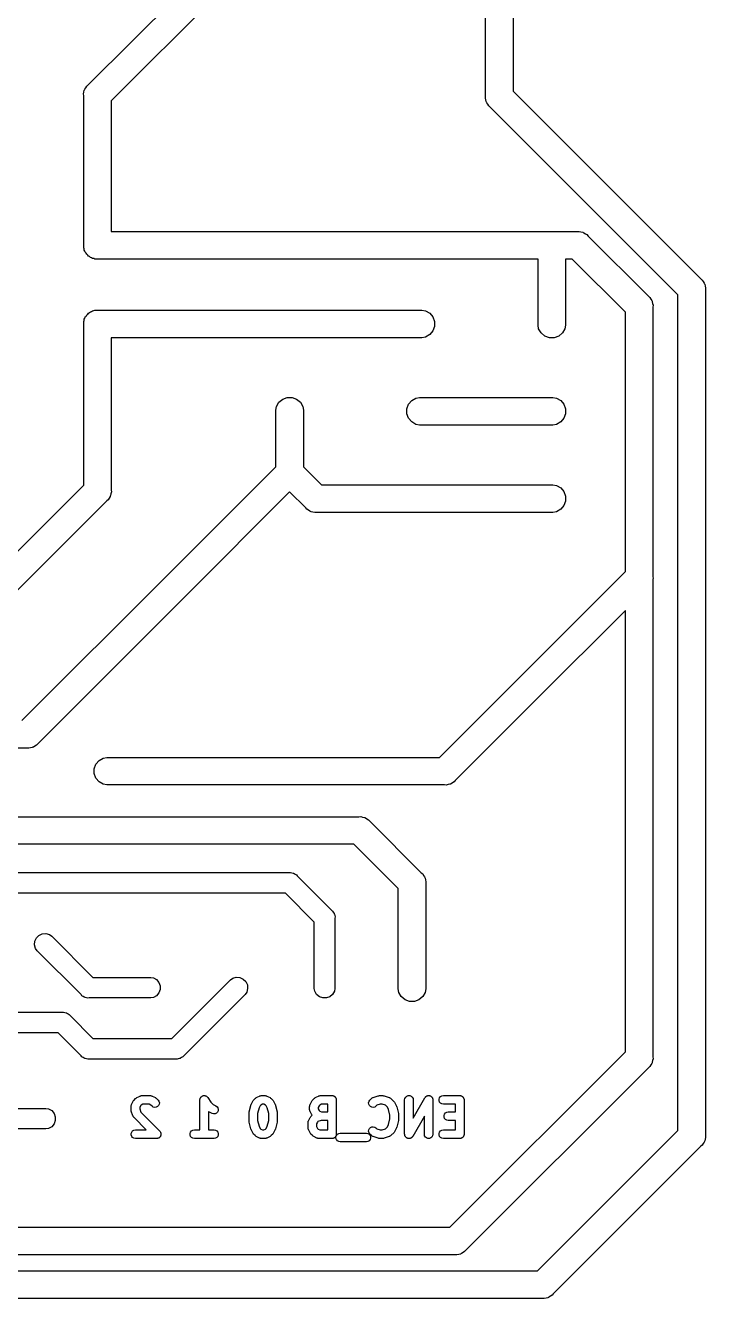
# Model space of a CAD drawing. Extents: x 112 to 225, y -124 to -58.
# Drawn here: x 204.41 to 224.18, y -121.82 to -84.79 of the extents above; entities that cross this region are included whole.
import ezdxf

# ---------------------------------------------------------------- set-up
doc = ezdxf.new("R2010")
doc.units = 0
doc.header["$MEASUREMENT"] = 0
doc.layers.add('BLACK', color=7, linetype='CONTINUOUS')

msp = doc.modelspace()

# ---------------------------------------------------------------- linework, layer by layer
at = {"layer": 'BLACK', "linetype": 'CONTINUOUS'}
for p, q in [((218.586, -65.243), (218.586, -86.7023)), ((217.786, -85.563), (217.786, -68.291)), ((206.232, -86.5208), (215.536, -77.216)), ((216.41, -77.4741), (206.902, -86.9817)), ((217.786, -85.8591), (217.786, -85.563)), ((217.786, -85.563), (217.786, -85.563)), ((217.786, -86.8505), (217.786, -85.8591)), ((206.134, -86.6443), (206.164, -86.6009)), ((206.164, -86.6009), (206.191, -86.5549)), ((206.191, -86.5549), (206.232, -86.5208)), ((206.097, -86.7806), (206.111, -86.7293)), ((206.102, -86.8335), (206.097, -86.7806)), ((206.102, -91.1155), (206.102, -86.8335)), ((206.111, -86.7293), (206.12, -86.6771)), ((206.12, -86.6771), (206.129, -86.6616)), ((206.129, -86.6616), (206.134, -86.6443)), ((206.902, -86.9817), (206.902, -90.786)), ((217.781, -86.9034), (217.786, -86.8505)), ((217.795, -86.9547), (217.781, -86.9034)), ((217.804, -87.0069), (217.795, -86.9547)), ((217.813, -87.0224), (217.804, -87.0069)), ((218.586, -86.7023), (224.044, -92.1608)), ((217.818, -87.0397), (217.813, -87.0224)), ((217.848, -87.0831), (217.818, -87.0397)), ((217.875, -87.1291), (217.848, -87.0831)), ((217.916, -87.1632), (217.875, -87.1291)), ((223.374, -92.6217), (217.916, -87.1632)), ((206.902, -90.786), (220.455, -90.786)), ((220.455, -90.786), (220.507, -90.7814)), ((220.507, -90.7814), (220.559, -90.7951)), ((220.559, -90.7951), (220.611, -90.8043)), ((220.611, -90.8043), (220.626, -90.8133)), ((220.626, -90.8133), (220.644, -90.8179)), ((220.644, -90.8179), (220.687, -90.8483)), ((220.687, -90.8483), (220.733, -90.8749)), ((220.733, -90.8749), (220.767, -90.9155)), ((220.767, -90.9155), (222.52, -92.6688)), ((206.102, -91.2565), (206.102, -91.1155)), ((206.114, -91.2899), (206.102, -91.2565)), ((206.12, -91.3249), (206.114, -91.2899)), ((206.138, -91.3557), (206.12, -91.3249)), ((206.15, -91.3891), (206.138, -91.3557)), ((206.173, -91.4163), (206.15, -91.3891)), ((206.191, -91.4471), (206.173, -91.4163)), ((206.218, -91.4699), (206.191, -91.4471)), ((206.241, -91.4971), (206.218, -91.4699)), ((206.272, -91.5149), (206.241, -91.4971)), ((206.299, -91.5378), (206.272, -91.5149)), ((206.332, -91.5499), (206.299, -91.5378)), ((206.363, -91.5677), (206.332, -91.5499)), ((206.398, -91.5738), (206.363, -91.5677)), ((206.431, -91.586), (206.398, -91.5738)), ((206.467, -91.586), (206.431, -91.586)), ((219.31, -91.586), (206.467, -91.586)), ((206.467, -91.586), (206.467, -91.586)), ((219.31, -91.857), (219.31, -91.586)), ((220.306, -91.586), (220.11, -91.586)), ((220.11, -91.586), (220.11, -93.507)), ((221.85, -93.1297), (220.306, -91.586)), ((219.31, -93.507), (219.31, -91.857)), ((219.31, -91.857), (219.31, -91.857)), ((224.044, -92.1608), (224.085, -92.1949)), ((224.085, -92.1949), (224.112, -92.2409)), ((224.112, -92.2409), (224.142, -92.2843)), ((224.142, -92.2843), (224.147, -92.3016)), ((224.147, -92.3016), (224.156, -92.3171)), ((224.156, -92.3171), (224.165, -92.3694)), ((224.165, -92.3694), (224.179, -92.4206)), ((224.179, -92.4206), (224.174, -92.4734)), ((224.174, -92.4734), (224.174, -117.077)), ((222.52, -92.6688), (222.561, -92.7029)), ((222.561, -92.7029), (222.588, -92.7489)), ((222.588, -92.7489), (222.618, -92.7923)), ((222.618, -92.7923), (222.623, -92.8096)), ((222.623, -92.8096), (222.632, -92.8251)), ((222.632, -92.8251), (222.641, -92.8773)), ((222.641, -92.8773), (222.655, -92.9286)), ((222.655, -92.9286), (222.65, -92.9815)), ((223.374, -116.928), (223.374, -92.6217)), ((206.12, -93.3331), (206.138, -93.3023)), ((206.138, -93.3023), (206.15, -93.2689)), ((206.15, -93.2689), (206.173, -93.2417)), ((206.173, -93.2417), (206.191, -93.2109)), ((206.191, -93.2109), (206.218, -93.1881)), ((206.218, -93.1881), (206.241, -93.1609)), ((206.241, -93.1609), (206.272, -93.1431)), ((206.272, -93.1431), (206.299, -93.1202)), ((206.299, -93.1202), (206.332, -93.1081)), ((206.332, -93.1081), (206.363, -93.0903)), ((206.363, -93.0903), (206.398, -93.0842)), ((206.398, -93.0842), (206.431, -93.072)), ((206.431, -93.072), (206.467, -93.072)), ((206.467, -93.072), (206.467, -93.072)), ((206.467, -93.072), (215.935, -93.072)), ((215.935, -93.072), (216.039, -93.0903)), ((216.039, -93.0903), (216.161, -93.1609)), ((216.161, -93.1609), (216.252, -93.2689)), ((216.252, -93.2689), (216.3, -93.4015)), ((221.85, -100.672), (221.85, -93.1297)), ((222.65, -92.9815), (222.65, -100.821)), ((206.102, -93.4015), (206.114, -93.3681)), ((206.102, -93.437), (206.102, -93.4015)), ((206.102, -96.809), (206.102, -93.437)), ((206.114, -93.3681), (206.12, -93.3331)), ((216.3, -93.5425), (216.252, -93.6751)), ((216.3, -93.4015), (216.3, -93.5425)), ((219.328, -93.6109), (219.31, -93.507)), ((219.399, -93.7331), (219.328, -93.6109)), ((220.092, -93.6109), (220.021, -93.7331)), ((220.11, -93.507), (220.092, -93.6109)), ((215.935, -93.872), (206.902, -93.872)), ((206.902, -93.872), (206.902, -98.3065)), ((216.039, -93.8537), (215.935, -93.872)), ((216.161, -93.7831), (216.039, -93.8537)), ((216.252, -93.6751), (216.161, -93.7831)), ((219.507, -93.8238), (219.399, -93.7331)), ((219.639, -93.872), (219.507, -93.8238)), ((219.781, -93.872), (219.639, -93.872)), ((219.913, -93.8238), (219.781, -93.872)), ((220.021, -93.7331), (219.913, -93.8238)), ((211.69, -95.977), (211.708, -95.8731)), ((211.708, -95.8731), (211.779, -95.7509)), ((211.779, -95.7509), (211.887, -95.6602)), ((211.887, -95.6602), (212.019, -95.612)), ((212.019, -95.612), (212.161, -95.612)), ((212.161, -95.612), (212.293, -95.6602)), ((212.293, -95.6602), (212.401, -95.7509)), ((212.401, -95.7509), (212.472, -95.8731)), ((212.472, -95.8731), (212.49, -95.977)), ((215.5, -95.9415), (215.548, -95.8089)), ((215.548, -95.8089), (215.639, -95.7009)), ((215.639, -95.7009), (215.761, -95.6303)), ((215.761, -95.6303), (215.865, -95.612)), ((215.865, -95.612), (219.745, -95.612)), ((219.745, -95.612), (219.849, -95.6303)), ((219.849, -95.6303), (219.971, -95.7009)), ((219.971, -95.7009), (220.062, -95.8089)), ((220.062, -95.8089), (220.11, -95.9415)), ((211.69, -97.6243), (211.69, -95.977)), ((212.49, -95.977), (212.49, -97.6243)), ((215.5, -96.0825), (215.5, -95.9415)), ((215.548, -96.2151), (215.5, -96.0825)), ((215.639, -96.3231), (215.548, -96.2151)), ((220.062, -96.2151), (219.971, -96.3231)), ((220.11, -96.0825), (220.062, -96.2151)), ((220.11, -95.9415), (220.11, -96.0825)), ((215.761, -96.3937), (215.639, -96.3231)), ((215.865, -96.412), (215.761, -96.3937)), ((219.745, -96.412), (215.865, -96.412)), ((219.849, -96.3937), (219.745, -96.412)), ((219.971, -96.3231), (219.849, -96.3937)), ((206.102, -98.1583), (206.102, -96.809)), ((206.102, -96.809), (206.102, -96.809)), ((208.53, -100.784), (211.69, -97.6243)), ((212.49, -97.6243), (213.018, -98.152)), ((201.79, -102.47), (206.102, -98.1583)), ((206.875, -98.4784), (206.87, -98.4957)), ((206.884, -98.4629), (206.875, -98.4784)), ((206.893, -98.4107), (206.884, -98.4629)), ((206.907, -98.3594), (206.893, -98.4107)), ((206.902, -98.3065), (206.907, -98.3594)), ((212.09, -98.3557), (209.096, -101.35)), ((212.557, -98.8225), (212.09, -98.3557)), ((213.018, -98.152), (219.745, -98.152)), ((219.745, -98.152), (219.849, -98.1703)), ((219.849, -98.1703), (219.971, -98.2409)), ((219.971, -98.2409), (220.062, -98.3489)), ((220.062, -98.3489), (220.11, -98.4815)), ((220.11, -98.4815), (220.11, -98.6225)), ((206.772, -98.6192), (202.251, -103.14)), ((206.813, -98.5851), (206.772, -98.6192)), ((206.84, -98.5391), (206.813, -98.5851)), ((206.87, -98.4957), (206.84, -98.5391)), ((212.591, -98.8631), (212.557, -98.8225)), ((220.062, -98.7551), (219.971, -98.8631)), ((220.11, -98.6225), (220.062, -98.7551)), ((212.637, -98.8897), (212.591, -98.8631)), ((212.68, -98.9201), (212.637, -98.8897)), ((212.698, -98.9247), (212.68, -98.9201)), ((212.713, -98.9337), (212.698, -98.9247)), ((212.765, -98.9429), (212.713, -98.9337)), ((212.817, -98.9566), (212.765, -98.9429)), ((212.869, -98.952), (212.817, -98.9566)), ((219.745, -98.952), (212.869, -98.952)), ((219.849, -98.9337), (219.745, -98.952)), ((219.971, -98.8631), (219.849, -98.9337)), ((218.69, -103.832), (221.85, -100.672)), ((204.304, -105.01), (208.53, -100.784)), ((208.53, -100.784), (208.53, -100.784)), ((222.65, -100.821), (222.655, -100.873)), ((222.655, -100.873), (222.65, -100.891)), ((222.65, -100.891), (222.65, -114.791)), ((209.096, -101.35), (204.765, -105.68)), ((209.096, -101.35), (209.096, -101.35)), ((221.85, -101.804), (219.256, -104.398)), ((221.85, -108.283), (221.85, -101.804)), ((216.442, -106.08), (218.69, -103.832)), ((218.69, -103.832), (218.69, -103.832)), ((219.256, -104.398), (216.903, -106.751)), ((219.256, -104.398), (219.256, -104.398)), ((204.453, -105.81), (187.263, -105.81)), ((204.505, -105.815), (204.453, -105.81)), ((204.557, -105.801), (204.505, -105.815)), ((204.609, -105.792), (204.557, -105.801)), ((204.624, -105.783), (204.609, -105.792)), ((204.642, -105.778), (204.624, -105.783)), ((204.685, -105.748), (204.642, -105.778)), ((204.731, -105.721), (204.685, -105.748)), ((204.765, -105.68), (204.731, -105.721)), ((206.458, -106.277), (206.549, -106.169)), ((206.549, -106.169), (206.671, -106.098)), ((206.671, -106.098), (206.775, -106.08)), ((206.775, -106.08), (216.442, -106.08)), ((206.41, -106.41), (206.458, -106.277)), ((206.41, -106.551), (206.41, -106.41)), ((206.458, -106.683), (206.41, -106.551)), ((206.549, -106.791), (206.458, -106.683)), ((206.671, -106.862), (206.549, -106.791)), ((206.775, -106.88), (206.671, -106.862)), ((216.59, -106.88), (206.775, -106.88)), ((216.643, -106.885), (216.59, -106.88)), ((216.694, -106.871), (216.643, -106.885)), ((216.747, -106.862), (216.694, -106.871)), ((216.762, -106.853), (216.747, -106.862)), ((216.78, -106.848), (216.762, -106.853)), ((216.823, -106.818), (216.78, -106.848)), ((216.869, -106.791), (216.823, -106.818)), ((216.903, -106.751), (216.869, -106.791)), ((198.593, -107.804), (214.105, -107.804)), ((214.105, -107.804), (214.157, -107.799)), ((214.157, -107.799), (214.209, -107.813)), ((214.209, -107.813), (214.261, -107.822)), ((214.261, -107.822), (214.276, -107.831)), ((214.276, -107.831), (214.294, -107.836)), ((214.294, -107.836), (214.337, -107.866)), ((214.337, -107.866), (214.383, -107.893)), ((214.383, -107.893), (214.417, -107.934)), ((214.417, -107.934), (215.916, -109.433)), ((221.85, -114.642), (221.85, -108.283)), ((221.85, -108.283), (221.85, -108.283)), ((213.956, -108.604), (198.593, -108.604)), ((215.246, -109.894), (213.956, -108.604)), ((203.721, -109.428), (212.077, -109.428)), ((212.077, -109.428), (212.117, -109.425)), ((212.117, -109.425), (212.155, -109.435)), ((212.155, -109.435), (212.194, -109.442)), ((212.194, -109.442), (212.206, -109.448)), ((212.206, -109.448), (212.219, -109.452)), ((212.219, -109.452), (212.251, -109.475)), ((212.251, -109.475), (212.286, -109.495)), ((212.286, -109.495), (212.311, -109.525)), ((212.311, -109.525), (213.309, -110.523)), ((215.916, -109.433), (215.957, -109.467)), ((215.957, -109.467), (215.984, -109.513)), ((215.984, -109.513), (216.014, -109.556)), ((216.014, -109.556), (216.019, -109.574)), ((216.019, -109.574), (216.028, -109.589)), ((216.028, -109.589), (216.037, -109.641)), ((215.246, -112.811), (215.246, -109.894)), ((216.037, -109.641), (216.051, -109.693)), ((216.051, -109.693), (216.046, -109.745)), ((216.046, -109.745), (216.046, -112.811)), ((211.966, -110.028), (203.832, -110.028)), ((212.806, -110.868), (211.966, -110.028)), ((213.309, -110.523), (213.339, -110.548)), ((213.339, -110.548), (213.359, -110.583)), ((213.359, -110.583), (213.382, -110.615)), ((213.382, -110.615), (213.386, -110.628)), ((213.386, -110.628), (213.392, -110.64)), ((213.392, -110.64), (213.399, -110.679)), ((213.399, -110.679), (213.409, -110.717)), ((212.806, -112.802), (212.806, -110.868)), ((213.409, -110.717), (213.406, -110.757)), ((213.406, -110.757), (213.406, -112.802)), ((204.675, -111.533), (204.684, -111.427)), ((204.684, -111.427), (204.728, -111.331)), ((204.728, -111.331), (204.803, -111.256)), ((204.803, -111.256), (204.899, -111.212)), ((204.899, -111.212), (205.005, -111.203)), ((205.005, -111.203), (205.107, -111.23)), ((205.107, -111.23), (205.172, -111.275)), ((205.172, -111.275), (206.372, -112.476)), ((204.702, -111.635), (204.675, -111.533)), ((204.747, -111.7), (204.702, -111.635)), ((206.027, -112.979), (204.747, -111.7)), ((206.372, -112.476), (208.052, -112.476)), ((208.052, -112.476), (208.13, -112.49)), ((208.13, -112.49), (208.222, -112.543)), ((208.222, -112.543), (208.29, -112.624)), ((208.664, -114.254), (210.372, -112.545)), ((210.372, -112.545), (210.437, -112.5)), ((210.437, -112.5), (210.539, -112.473)), ((210.539, -112.473), (210.645, -112.482)), ((210.645, -112.482), (210.741, -112.526)), ((210.741, -112.526), (210.816, -112.601)), ((208.29, -112.624), (208.326, -112.723)), ((208.326, -112.829), (208.29, -112.928)), ((208.326, -112.723), (208.326, -112.829)), ((210.842, -112.905), (210.797, -112.97)), ((210.816, -112.601), (210.86, -112.697)), ((210.869, -112.803), (210.842, -112.905)), ((210.86, -112.697), (210.869, -112.803)), ((212.82, -112.88), (212.806, -112.802)), ((212.873, -112.972), (212.82, -112.88)), ((213.392, -112.88), (213.339, -112.972)), ((213.406, -112.802), (213.392, -112.88)), ((215.264, -112.915), (215.246, -112.811)), ((215.335, -113.037), (215.264, -112.915)), ((216.028, -112.915), (215.957, -113.037)), ((216.046, -112.811), (216.028, -112.915)), ((206.052, -113.009), (206.027, -112.979)), ((206.087, -113.029), (206.052, -113.009)), ((206.119, -113.052), (206.087, -113.029)), ((206.132, -113.056), (206.119, -113.052)), ((206.144, -113.062), (206.132, -113.056)), ((206.183, -113.069), (206.144, -113.062)), ((206.221, -113.079), (206.183, -113.069)), ((206.261, -113.076), (206.221, -113.079)), ((208.052, -113.076), (206.261, -113.076)), ((208.13, -113.062), (208.052, -113.076)), ((208.222, -113.009), (208.13, -113.062)), ((208.29, -112.928), (208.222, -113.009)), ((210.797, -112.97), (209.009, -114.757)), ((212.954, -113.04), (212.873, -112.972)), ((213.053, -113.076), (212.954, -113.04)), ((213.159, -113.076), (213.053, -113.076)), ((213.258, -113.04), (213.159, -113.076)), ((213.339, -112.972), (213.258, -113.04)), ((215.443, -113.128), (215.335, -113.037)), ((215.575, -113.176), (215.443, -113.128)), ((215.717, -113.176), (215.575, -113.176)), ((215.849, -113.128), (215.717, -113.176)), ((215.957, -113.037), (215.849, -113.128)), ((182.242, -113.492), (205.473, -113.492)), ((205.473, -113.492), (205.513, -113.489)), ((205.513, -113.489), (205.551, -113.499)), ((205.551, -113.499), (205.59, -113.506)), ((205.59, -113.506), (205.602, -113.512)), ((205.602, -113.512), (205.615, -113.516)), ((205.615, -113.516), (205.647, -113.539)), ((205.647, -113.539), (205.682, -113.559)), ((205.682, -113.559), (205.707, -113.589)), ((205.707, -113.589), (206.372, -114.254)), ((205.362, -114.092), (182.131, -114.092)), ((206.027, -114.757), (205.362, -114.092)), ((206.372, -114.254), (208.664, -114.254)), ((206.052, -114.787), (206.027, -114.757)), ((209.009, -114.757), (208.984, -114.787)), ((216.75, -119.742), (221.85, -114.642)), ((206.087, -114.807), (206.052, -114.787)), ((206.119, -114.83), (206.087, -114.807)), ((206.132, -114.834), (206.119, -114.83)), ((206.144, -114.84), (206.132, -114.834)), ((206.183, -114.847), (206.144, -114.84)), ((206.221, -114.857), (206.183, -114.847)), ((206.261, -114.854), (206.221, -114.857)), ((208.775, -114.854), (206.261, -114.854)), ((208.815, -114.857), (208.775, -114.854)), ((208.853, -114.847), (208.815, -114.857)), ((208.892, -114.84), (208.853, -114.847)), ((208.904, -114.834), (208.892, -114.84)), ((208.917, -114.83), (208.904, -114.834)), ((208.949, -114.807), (208.917, -114.83)), ((208.984, -114.787), (208.949, -114.807)), ((222.52, -115.103), (217.211, -120.412)), ((222.561, -115.069), (222.52, -115.103)), ((222.588, -115.023), (222.561, -115.069)), ((222.618, -114.98), (222.588, -115.023)), ((222.623, -114.962), (222.618, -114.98)), ((222.632, -114.947), (222.623, -114.962)), ((222.641, -114.895), (222.632, -114.947)), ((222.655, -114.843), (222.641, -114.895)), ((222.65, -114.791), (222.655, -114.843)), ((207.481, -116.229), (207.482, -116.222)), ((207.481, -116.324), (207.481, -116.229)), ((207.482, -116.215), (207.486, -116.201)), ((207.482, -116.222), (207.482, -116.215)), ((207.486, -116.201), (207.488, -116.186)), ((207.488, -116.186), (207.492, -116.18)), ((207.492, -116.18), (207.494, -116.173)), ((207.494, -116.173), (207.542, -116.078)), ((207.542, -116.078), (207.554, -116.062)), ((207.554, -116.062), (207.565, -116.045)), ((207.565, -116.045), (207.613, -115.998)), ((207.613, -115.998), (207.629, -115.986)), ((207.629, -115.986), (207.645, -115.974)), ((207.645, -115.974), (207.74, -115.927)), ((207.756, -116.208), (207.731, -116.258)), ((207.731, -116.258), (207.731, -116.304)), ((207.74, -115.927), (207.747, -115.925)), ((207.747, -115.925), (207.754, -115.921)), ((207.754, -115.921), (207.768, -115.918)), ((207.775, -116.189), (207.756, -116.208)), ((207.768, -115.918), (207.782, -115.914)), ((207.826, -116.163), (207.775, -116.189)), ((207.782, -115.914), (207.789, -115.915)), ((207.789, -115.915), (207.796, -115.913)), ((207.796, -115.913), (208.034, -115.913)), ((208.005, -116.163), (207.826, -116.163)), ((208.056, -116.189), (208.005, -116.163)), ((208.034, -115.913), (208.042, -115.915)), ((208.042, -115.915), (208.049, -115.914)), ((208.049, -115.914), (208.063, -115.918)), ((208.089, -116.222), (208.056, -116.189)), ((208.063, -115.918), (208.077, -115.921)), ((208.077, -115.921), (208.083, -115.925)), ((208.083, -115.925), (208.09, -115.927)), ((208.125, -116.247), (208.089, -116.222)), ((208.09, -115.927), (208.186, -115.974)), ((208.166, -116.258), (208.125, -116.247)), ((208.21, -116.254), (208.166, -116.258)), ((208.186, -115.974), (208.202, -115.986)), ((208.202, -115.986), (208.218, -115.998)), ((208.249, -116.236), (208.21, -116.254)), ((208.218, -115.998), (208.266, -116.045)), ((208.28, -116.205), (208.249, -116.236)), ((208.266, -116.045), (208.291, -116.081)), ((208.298, -116.166), (208.28, -116.205)), ((208.291, -116.081), (208.302, -116.123)), ((208.302, -116.123), (208.298, -116.166)), ((209.481, -116.038), (209.482, -116.032)), ((209.481, -116.913), (209.481, -116.038)), ((209.482, -116.025), (209.486, -116.01)), ((209.482, -116.032), (209.482, -116.025)), ((209.486, -116.01), (209.488, -115.996)), ((209.488, -115.996), (209.492, -115.99)), ((209.492, -115.99), (209.494, -115.983)), ((209.494, -115.983), (209.503, -115.971)), ((209.503, -115.971), (209.51, -115.958)), ((209.51, -115.958), (209.515, -115.954)), ((209.515, -115.954), (209.52, -115.948)), ((209.52, -115.948), (209.532, -115.94)), ((209.532, -115.94), (209.543, -115.93)), ((209.543, -115.93), (209.55, -115.928)), ((209.55, -115.928), (209.556, -115.924)), ((209.556, -115.924), (209.57, -115.92)), ((209.57, -115.92), (209.584, -115.915)), ((209.584, -115.915), (209.591, -115.915)), ((209.591, -115.915), (209.598, -115.914)), ((209.598, -115.914), (209.613, -115.915)), ((209.613, -115.915), (209.628, -115.915)), ((209.628, -115.915), (209.634, -115.918)), ((209.634, -115.918), (209.641, -115.918)), ((209.641, -115.918), (209.654, -115.925)), ((209.654, -115.925), (209.668, -115.93)), ((209.668, -115.93), (209.674, -115.935)), ((209.674, -115.935), (209.68, -115.938)), ((209.68, -115.938), (209.69, -115.948)), ((209.69, -115.948), (209.702, -115.958)), ((209.702, -115.958), (209.705, -115.964)), ((209.705, -115.964), (209.71, -115.969)), ((209.71, -115.969), (209.798, -116.102)), ((209.798, -116.102), (209.87, -116.174)), ((209.87, -116.174), (209.948, -116.212)), ((209.948, -116.212), (209.982, -116.238)), ((209.982, -116.238), (210.006, -116.274)), ((210.913, -116.389), (210.961, -116.199)), ((210.961, -116.199), (210.966, -116.186)), ((210.966, -116.186), (210.97, -116.173)), ((210.97, -116.173), (211.018, -116.078)), ((211.018, -116.078), (211.03, -116.062)), ((211.03, -116.062), (211.041, -116.045)), ((211.041, -116.045), (211.089, -115.998)), ((211.089, -115.998), (211.105, -115.986)), ((211.105, -115.986), (211.121, -115.974)), ((211.121, -115.974), (211.217, -115.927)), ((211.232, -116.208), (211.2, -116.272)), ((211.217, -115.927), (211.224, -115.925)), ((211.224, -115.925), (211.23, -115.921)), ((211.23, -115.921), (211.244, -115.918)), ((211.251, -116.189), (211.232, -116.208)), ((211.244, -115.918), (211.258, -115.914)), ((211.302, -116.163), (211.251, -116.189)), ((211.258, -115.914), (211.265, -115.915)), ((211.265, -115.915), (211.273, -115.913)), ((211.273, -115.913), (211.368, -115.913)), ((211.338, -116.163), (211.302, -116.163)), ((211.389, -116.189), (211.338, -116.163)), ((211.368, -115.913), (211.375, -115.915)), ((211.375, -115.915), (211.382, -115.914)), ((211.382, -115.914), (211.396, -115.918)), ((211.408, -116.208), (211.389, -116.189)), ((211.396, -115.918), (211.411, -115.921)), ((211.44, -116.272), (211.408, -116.208)), ((211.411, -115.921), (211.417, -115.925)), ((211.417, -115.925), (211.424, -115.927)), ((211.424, -115.927), (211.519, -115.974)), ((211.519, -115.974), (211.535, -115.986)), ((211.535, -115.986), (211.551, -115.998)), ((211.551, -115.998), (211.599, -116.045)), ((211.599, -116.045), (211.611, -116.062)), ((211.611, -116.062), (211.622, -116.078)), ((211.622, -116.078), (211.67, -116.173)), ((211.67, -116.173), (211.674, -116.186)), ((211.674, -116.186), (211.68, -116.199)), ((211.68, -116.199), (211.727, -116.389)), ((212.671, -116.229), (212.673, -116.222)), ((212.671, -116.324), (212.671, -116.229)), ((212.672, -116.215), (212.676, -116.201)), ((212.673, -116.222), (212.672, -116.215)), ((212.676, -116.201), (212.679, -116.186)), ((212.679, -116.186), (212.683, -116.18)), ((212.683, -116.18), (212.685, -116.173)), ((212.685, -116.173), (212.732, -116.078)), ((212.732, -116.078), (212.744, -116.062)), ((212.744, -116.062), (212.756, -116.045)), ((212.756, -116.045), (212.803, -115.998)), ((212.803, -115.998), (212.82, -115.986)), ((212.82, -115.986), (212.836, -115.974)), ((212.836, -115.974), (212.931, -115.927)), ((212.947, -116.208), (212.921, -116.258)), ((212.921, -116.258), (212.921, -116.295)), ((212.931, -115.927), (212.938, -115.925)), ((212.938, -115.925), (212.944, -115.921)), ((212.944, -115.921), (212.959, -115.918)), ((212.966, -116.189), (212.947, -116.208)), ((212.959, -115.918), (212.973, -115.914)), ((213.016, -116.163), (212.966, -116.189)), ((212.973, -115.914), (212.98, -115.915)), ((212.98, -115.915), (212.987, -115.913)), ((212.987, -115.913), (213.32, -115.913)), ((213.195, -116.163), (213.016, -116.163)), ((213.195, -116.39), (213.195, -116.163)), ((213.32, -115.913), (213.331, -115.915)), ((213.331, -115.915), (213.342, -115.915)), ((213.342, -115.915), (213.352, -115.919)), ((213.352, -115.919), (213.363, -115.921)), ((213.363, -115.921), (213.372, -115.926)), ((213.372, -115.926), (213.383, -115.93)), ((213.383, -115.93), (213.391, -115.937)), ((213.391, -115.937), (213.401, -115.943)), ((213.401, -115.943), (213.408, -115.951)), ((213.408, -115.951), (213.416, -115.958)), ((213.416, -115.958), (213.421, -115.968)), ((213.421, -115.968), (213.428, -115.976)), ((213.428, -115.976), (213.432, -115.986)), ((213.432, -115.986), (213.438, -115.996)), ((213.438, -115.996), (213.44, -116.006)), ((213.44, -116.006), (213.443, -116.017)), ((213.443, -116.017), (213.443, -116.028)), ((213.443, -116.028), (213.445, -116.038)), ((213.445, -116.038), (213.445, -117.038)), ((214.386, -116.123), (214.397, -116.081)), ((214.39, -116.166), (214.386, -116.123)), ((214.408, -116.205), (214.39, -116.166)), ((214.397, -116.081), (214.422, -116.045)), ((214.439, -116.236), (214.408, -116.205)), ((214.422, -116.045), (214.47, -115.998)), ((214.478, -116.254), (214.439, -116.236)), ((214.47, -115.998), (214.476, -115.993)), ((214.476, -115.993), (214.481, -115.988)), ((214.522, -116.258), (214.478, -116.254)), ((214.481, -115.988), (214.493, -115.981)), ((214.493, -115.981), (214.505, -115.973)), ((214.505, -115.973), (214.512, -115.971)), ((214.512, -115.971), (214.519, -115.967)), ((214.519, -115.967), (214.662, -115.92)), ((214.563, -116.247), (214.522, -116.258)), ((214.599, -116.222), (214.563, -116.247)), ((214.626, -116.195), (214.599, -116.222)), ((214.721, -116.163), (214.626, -116.195)), ((214.662, -115.92), (214.681, -115.917)), ((214.681, -115.917), (214.701, -115.913)), ((214.701, -115.913), (214.796, -115.913)), ((214.776, -116.163), (214.721, -116.163)), ((214.872, -116.195), (214.776, -116.163)), ((214.796, -115.913), (214.816, -115.917)), ((214.816, -115.917), (214.836, -115.92)), ((214.836, -115.92), (214.979, -115.967)), ((214.932, -116.255), (214.872, -116.195)), ((214.964, -116.32), (214.932, -116.255)), ((214.979, -115.967), (214.985, -115.971)), ((214.985, -115.971), (214.992, -115.973)), ((214.992, -115.973), (215.004, -115.981)), ((215.004, -115.981), (215.017, -115.988)), ((215.017, -115.988), (215.022, -115.993)), ((215.022, -115.993), (215.028, -115.998)), ((215.028, -115.998), (215.123, -116.093)), ((215.123, -116.093), (215.134, -116.109)), ((215.134, -116.109), (215.146, -116.125)), ((215.146, -116.125), (215.194, -116.221)), ((215.194, -116.221), (215.198, -116.234)), ((215.198, -116.234), (215.203, -116.246)), ((215.203, -116.246), (215.251, -116.437)), ((215.433, -116.038), (215.441, -115.996)), ((215.433, -117.038), (215.433, -116.038)), ((215.441, -115.996), (215.463, -115.958)), ((215.463, -115.958), (215.496, -115.93)), ((215.496, -115.93), (215.537, -115.915)), ((215.537, -115.915), (215.58, -115.915)), ((215.58, -115.915), (215.621, -115.93)), ((215.621, -115.93), (215.654, -115.958)), ((215.654, -115.958), (215.676, -115.996)), ((215.676, -115.996), (215.683, -116.038)), ((215.683, -116.568), (216.021, -115.976)), ((215.683, -116.038), (215.683, -116.568)), ((216.021, -115.976), (216.028, -115.968)), ((216.028, -115.968), (216.034, -115.958)), ((216.034, -115.958), (216.042, -115.951)), ((216.042, -115.951), (216.049, -115.943)), ((216.049, -115.943), (216.059, -115.937)), ((216.059, -115.937), (216.067, -115.93)), ((216.067, -115.93), (216.077, -115.926)), ((216.077, -115.926), (216.086, -115.921)), ((216.086, -115.921), (216.097, -115.919)), ((216.097, -115.919), (216.108, -115.915)), ((216.108, -115.915), (216.119, -115.915)), ((216.119, -115.915), (216.129, -115.913)), ((216.129, -115.913), (216.14, -115.915)), ((216.14, -115.915), (216.151, -115.915)), ((216.151, -115.915), (216.161, -115.919)), ((216.161, -115.919), (216.172, -115.921)), ((216.172, -115.921), (216.182, -115.926)), ((216.182, -115.926), (216.192, -115.93)), ((216.192, -115.93), (216.2, -115.937)), ((216.2, -115.937), (216.21, -115.942)), ((216.21, -115.942), (216.217, -115.951)), ((216.217, -115.951), (216.225, -115.958)), ((216.225, -115.958), (216.231, -115.967)), ((216.231, -115.967), (216.238, -115.975)), ((216.238, -115.975), (216.242, -115.986)), ((216.242, -115.986), (216.247, -115.996)), ((216.247, -115.996), (216.249, -116.006)), ((216.249, -116.006), (216.253, -116.016)), ((216.253, -116.016), (216.253, -116.027)), ((216.253, -116.027), (216.255, -116.038)), ((216.255, -116.038), (216.255, -117.038)), ((216.435, -116.017), (216.45, -115.976)), ((216.435, -116.06), (216.435, -116.017)), ((216.45, -116.101), (216.435, -116.06)), ((216.45, -115.976), (216.478, -115.943)), ((216.478, -116.134), (216.45, -116.101)), ((216.478, -115.943), (216.516, -115.921)), ((216.516, -116.156), (216.478, -116.134)), ((216.516, -115.921), (216.558, -115.913)), ((216.558, -116.163), (216.516, -116.156)), ((216.558, -115.913), (217.034, -115.913)), ((216.909, -116.163), (216.558, -116.163)), ((216.909, -116.39), (216.909, -116.163)), ((217.034, -115.913), (217.045, -115.915)), ((217.045, -115.915), (217.056, -115.915)), ((217.056, -115.915), (217.066, -115.919)), ((217.066, -115.919), (217.077, -115.921)), ((217.077, -115.921), (217.087, -115.926)), ((217.087, -115.926), (217.097, -115.93)), ((217.097, -115.93), (217.105, -115.937)), ((217.105, -115.937), (217.115, -115.943)), ((217.115, -115.943), (217.122, -115.951)), ((217.122, -115.951), (217.13, -115.958)), ((217.13, -115.958), (217.136, -115.968)), ((217.136, -115.968), (217.143, -115.976)), ((217.143, -115.976), (217.146, -115.986)), ((217.146, -115.986), (217.152, -115.996)), ((217.152, -115.996), (217.154, -116.006)), ((217.154, -116.006), (217.158, -116.017)), ((217.158, -116.017), (217.158, -116.028)), ((217.158, -116.028), (217.159, -116.038)), ((217.159, -116.038), (217.159, -117.038)), ((204.086, -116.286), (205.004, -116.286)), ((205.004, -116.286), (205.082, -116.3)), ((205.082, -116.3), (205.174, -116.353)), ((205.174, -116.353), (205.242, -116.434)), ((205.242, -116.434), (205.278, -116.533)), ((205.278, -116.533), (205.278, -116.639)), ((207.484, -116.344), (207.481, -116.324)), ((207.487, -116.364), (207.484, -116.344)), ((207.535, -116.506), (207.487, -116.364)), ((207.538, -116.513), (207.535, -116.506)), ((207.54, -116.52), (207.538, -116.513)), ((207.549, -116.532), (207.54, -116.52)), ((207.556, -116.545), (207.549, -116.532)), ((207.561, -116.549), (207.556, -116.545)), ((207.565, -116.555), (207.561, -116.549)), ((207.923, -116.913), (207.565, -116.555)), ((207.731, -116.304), (207.763, -116.399)), ((207.763, -116.399), (208.313, -116.95)), ((209.74, -116.388), (209.731, -116.381)), ((209.731, -116.381), (209.731, -116.913)), ((209.836, -116.436), (209.74, -116.388)), ((209.877, -116.448), (209.836, -116.436)), ((209.921, -116.446), (209.877, -116.448)), ((209.96, -116.428), (209.921, -116.446)), ((209.992, -116.399), (209.96, -116.428)), ((210.011, -116.36), (209.992, -116.399)), ((210.006, -116.274), (210.016, -116.317)), ((210.016, -116.317), (210.011, -116.36)), ((210.909, -116.419), (210.912, -116.404)), ((210.909, -116.657), (210.909, -116.419)), ((210.912, -116.404), (210.913, -116.389)), ((211.2, -116.272), (211.159, -116.435)), ((211.159, -116.435), (211.159, -116.642)), ((211.481, -116.435), (211.44, -116.272)), ((211.481, -116.642), (211.481, -116.435)), ((211.727, -116.389), (211.728, -116.404)), ((211.728, -116.404), (211.731, -116.419)), ((211.731, -116.419), (211.731, -116.657)), ((212.637, -116.649), (212.685, -116.554)), ((212.673, -116.331), (212.671, -116.324)), ((212.672, -116.338), (212.673, -116.331)), ((212.676, -116.352), (212.672, -116.338)), ((212.679, -116.367), (212.676, -116.352)), ((212.683, -116.373), (212.679, -116.367)), ((212.685, -116.38), (212.683, -116.373)), ((212.732, -116.475), (212.685, -116.38)), ((212.685, -116.554), (212.697, -116.538)), ((212.697, -116.538), (212.708, -116.521)), ((212.708, -116.521), (212.742, -116.488)), ((212.742, -116.488), (212.732, -116.475)), ((212.921, -116.295), (212.947, -116.345)), ((212.947, -116.345), (212.966, -116.364)), ((212.966, -116.364), (213.016, -116.39)), ((213.016, -116.39), (213.195, -116.39)), ((215.005, -116.482), (214.964, -116.32)), ((214.964, -116.757), (215.005, -116.594)), ((215.005, -116.594), (215.005, -116.482)), ((215.251, -116.437), (215.252, -116.452)), ((215.252, -116.625), (215.251, -116.64)), ((215.252, -116.452), (215.255, -116.467)), ((215.255, -116.61), (215.252, -116.625)), ((215.255, -116.467), (215.255, -116.61)), ((216.005, -116.509), (215.667, -117.1)), ((216.005, -117.038), (216.005, -116.509)), ((216.578, -116.493), (216.593, -116.452)), ((216.578, -116.536), (216.578, -116.493)), ((216.593, -116.577), (216.578, -116.536)), ((216.593, -116.452), (216.621, -116.419)), ((216.621, -116.61), (216.593, -116.577)), ((216.621, -116.419), (216.658, -116.397)), ((216.658, -116.632), (216.621, -116.61)), ((216.658, -116.397), (216.701, -116.39)), ((216.701, -116.39), (216.909, -116.39)), ((205.004, -116.886), (203.975, -116.886)), ((205.082, -116.872), (205.004, -116.886)), ((205.174, -116.819), (205.082, -116.872)), ((205.242, -116.738), (205.174, -116.819)), ((205.278, -116.639), (205.242, -116.738)), ((207.483, -117.017), (207.498, -116.976)), ((207.498, -116.976), (207.526, -116.943)), ((207.526, -116.943), (207.563, -116.921)), ((207.563, -116.921), (207.606, -116.913)), ((207.606, -116.913), (207.923, -116.913)), ((208.313, -116.95), (208.323, -116.963)), ((208.323, -116.963), (208.333, -116.976)), ((208.333, -116.976), (208.335, -116.981)), ((208.335, -116.981), (208.338, -116.986)), ((208.338, -116.986), (208.342, -117.001)), ((209.197, -117.017), (209.212, -116.976)), ((209.212, -116.976), (209.24, -116.943)), ((209.24, -116.943), (209.277, -116.921)), ((209.277, -116.921), (209.32, -116.913)), ((209.32, -116.913), (209.481, -116.913)), ((209.731, -116.913), (209.892, -116.913)), ((209.892, -116.913), (209.934, -116.921)), ((209.934, -116.921), (209.972, -116.943)), ((209.972, -116.943), (210, -116.976)), ((210, -116.976), (210.015, -117.017)), ((210.912, -116.672), (210.909, -116.657)), ((210.913, -116.688), (210.912, -116.672)), ((210.961, -116.878), (210.913, -116.688)), ((210.966, -116.891), (210.961, -116.878)), ((210.97, -116.904), (210.966, -116.891)), ((211.018, -116.999), (210.97, -116.904)), ((211.03, -117.015), (211.018, -116.999)), ((211.159, -116.642), (211.2, -116.804)), ((211.2, -116.804), (211.232, -116.869)), ((211.232, -116.869), (211.251, -116.888)), ((211.251, -116.888), (211.302, -116.913)), ((211.302, -116.913), (211.338, -116.913)), ((211.338, -116.913), (211.389, -116.888)), ((211.389, -116.888), (211.408, -116.869)), ((211.408, -116.869), (211.44, -116.804)), ((211.44, -116.804), (211.481, -116.642)), ((211.622, -116.999), (211.611, -117.015)), ((211.67, -116.904), (211.622, -116.999)), ((211.674, -116.891), (211.67, -116.904)), ((211.68, -116.878), (211.674, -116.891)), ((211.727, -116.688), (211.68, -116.878)), ((211.728, -116.672), (211.727, -116.688)), ((211.731, -116.657), (211.728, -116.672)), ((212.624, -116.705), (212.625, -116.698)), ((212.624, -116.848), (212.624, -116.705)), ((212.625, -116.855), (212.624, -116.848)), ((212.625, -116.691), (212.629, -116.677)), ((212.625, -116.698), (212.625, -116.691)), ((212.625, -116.862), (212.625, -116.855)), ((212.629, -116.876), (212.625, -116.862)), ((212.629, -116.677), (212.631, -116.662)), ((212.631, -116.891), (212.629, -116.876)), ((212.631, -116.662), (212.635, -116.656)), ((212.635, -116.897), (212.631, -116.891)), ((212.635, -116.656), (212.637, -116.649)), ((212.637, -116.904), (212.635, -116.897)), ((212.685, -116.999), (212.637, -116.904)), ((212.697, -117.015), (212.685, -116.999)), ((212.899, -116.684), (212.874, -116.735)), ((212.874, -116.735), (212.874, -116.818)), ((212.874, -116.818), (212.899, -116.869)), ((212.912, -116.671), (212.899, -116.684)), ((212.899, -116.869), (212.918, -116.888)), ((213.007, -116.64), (212.912, -116.671)), ((212.918, -116.888), (212.969, -116.913)), ((212.969, -116.913), (213.195, -116.913)), ((213.195, -116.64), (213.007, -116.64)), ((213.195, -116.913), (213.195, -116.64)), ((214.386, -116.954), (214.39, -116.911)), ((214.397, -116.996), (214.386, -116.954)), ((214.39, -116.911), (214.408, -116.871)), ((214.422, -117.032), (214.397, -116.996)), ((214.408, -116.871), (214.439, -116.841)), ((214.439, -116.841), (214.478, -116.822)), ((214.478, -116.822), (214.522, -116.819)), ((214.522, -116.819), (214.563, -116.83)), ((214.563, -116.83), (214.599, -116.855)), ((214.599, -116.855), (214.626, -116.882)), ((214.626, -116.882), (214.721, -116.913)), ((214.721, -116.913), (214.776, -116.913)), ((214.776, -116.913), (214.872, -116.882)), ((214.872, -116.882), (214.932, -116.821)), ((214.932, -116.821), (214.964, -116.757)), ((215.123, -116.984), (215.028, -117.079)), ((215.134, -116.968), (215.123, -116.984)), ((215.146, -116.951), (215.134, -116.968)), ((215.194, -116.856), (215.146, -116.951)), ((215.198, -116.843), (215.194, -116.856)), ((215.203, -116.831), (215.198, -116.843)), ((215.251, -116.64), (215.203, -116.831)), ((216.435, -117.017), (216.45, -116.976)), ((216.45, -116.976), (216.478, -116.943)), ((216.478, -116.943), (216.516, -116.921)), ((216.516, -116.921), (216.558, -116.913)), ((216.558, -116.913), (216.909, -116.913)), ((216.701, -116.64), (216.658, -116.632)), ((216.909, -116.64), (216.701, -116.64)), ((216.909, -116.913), (216.909, -116.64)), ((219.29, -121.012), (223.374, -116.928)), ((207.483, -117.06), (207.483, -117.017)), ((207.498, -117.101), (207.483, -117.06)), ((207.526, -117.134), (207.498, -117.101)), ((207.563, -117.156), (207.526, -117.134)), ((207.606, -117.163), (207.563, -117.156)), ((208.225, -117.163), (207.606, -117.163)), ((208.241, -117.161), (208.225, -117.163)), ((208.257, -117.159), (208.241, -117.161)), ((208.262, -117.157), (208.257, -117.159)), ((208.268, -117.156), (208.262, -117.157)), ((208.282, -117.148), (208.268, -117.156)), ((208.297, -117.141), (208.282, -117.148)), ((208.301, -117.137), (208.297, -117.141)), ((208.305, -117.134), (208.301, -117.137)), ((208.316, -117.122), (208.305, -117.134)), ((208.327, -117.11), (208.316, -117.122)), ((208.33, -117.105), (208.327, -117.11)), ((208.333, -117.101), (208.33, -117.105)), ((208.339, -117.086), (208.333, -117.101)), ((208.346, -117.071), (208.339, -117.086)), ((208.342, -117.001), (208.348, -117.017)), ((208.348, -117.06), (208.346, -117.065)), ((208.346, -117.065), (208.346, -117.071)), ((208.348, -117.017), (208.348, -117.022)), ((208.348, -117.022), (208.349, -117.027)), ((208.349, -117.027), (208.348, -117.044)), ((208.348, -117.044), (208.348, -117.06)), ((209.197, -117.06), (209.197, -117.017)), ((209.212, -117.101), (209.197, -117.06)), ((209.24, -117.134), (209.212, -117.101)), ((209.277, -117.156), (209.24, -117.134)), ((209.32, -117.163), (209.277, -117.156)), ((209.892, -117.163), (209.32, -117.163)), ((209.934, -117.156), (209.892, -117.163)), ((209.972, -117.134), (209.934, -117.156)), ((210, -117.101), (209.972, -117.134)), ((210.015, -117.06), (210, -117.101)), ((210.015, -117.017), (210.015, -117.06)), ((211.041, -117.032), (211.03, -117.015)), ((211.089, -117.079), (211.041, -117.032)), ((211.105, -117.091), (211.089, -117.079)), ((211.121, -117.103), (211.105, -117.091)), ((211.217, -117.15), (211.121, -117.103)), ((211.224, -117.152), (211.217, -117.15)), ((211.23, -117.156), (211.224, -117.152)), ((211.244, -117.158), (211.23, -117.156)), ((211.258, -117.163), (211.244, -117.158)), ((211.265, -117.162), (211.258, -117.163)), ((211.273, -117.163), (211.265, -117.162)), ((211.368, -117.163), (211.273, -117.163)), ((211.375, -117.162), (211.368, -117.163)), ((211.382, -117.163), (211.375, -117.162)), ((211.396, -117.158), (211.382, -117.163)), ((211.411, -117.156), (211.396, -117.158)), ((211.417, -117.152), (211.411, -117.156)), ((211.424, -117.15), (211.417, -117.152)), ((211.519, -117.103), (211.424, -117.15)), ((211.535, -117.091), (211.519, -117.103)), ((211.551, -117.079), (211.535, -117.091)), ((211.599, -117.032), (211.551, -117.079)), ((211.611, -117.015), (211.599, -117.032)), ((212.708, -117.032), (212.697, -117.015)), ((212.756, -117.079), (212.708, -117.032)), ((212.772, -117.091), (212.756, -117.079)), ((212.788, -117.103), (212.772, -117.091)), ((212.883, -117.15), (212.788, -117.103)), ((212.89, -117.152), (212.883, -117.15)), ((212.896, -117.156), (212.89, -117.152)), ((212.911, -117.158), (212.896, -117.156)), ((212.925, -117.163), (212.911, -117.158)), ((212.932, -117.162), (212.925, -117.163)), ((212.939, -117.163), (212.932, -117.162)), ((213.32, -117.163), (212.939, -117.163)), ((213.331, -117.161), (213.32, -117.163)), ((213.342, -117.161), (213.331, -117.161)), ((213.352, -117.158), (213.342, -117.161)), ((213.363, -117.156), (213.352, -117.158)), ((213.372, -117.15), (213.363, -117.156)), ((213.383, -117.147), (213.372, -117.15)), ((213.391, -117.14), (213.383, -117.147)), ((213.401, -117.134), (213.391, -117.14)), ((213.408, -117.126), (213.401, -117.134)), ((213.416, -117.119), (213.408, -117.126)), ((213.421, -117.109), (213.416, -117.119)), ((213.428, -117.101), (213.421, -117.109)), ((213.432, -117.091), (213.428, -117.101)), ((213.438, -117.081), (213.432, -117.091)), ((213.435, -117.112), (213.45, -117.071)), ((213.435, -117.155), (213.435, -117.112)), ((213.45, -117.196), (213.435, -117.155)), ((213.44, -117.07), (213.438, -117.081)), ((213.443, -117.06), (213.44, -117.07)), ((213.445, -117.038), (213.443, -117.049)), ((213.443, -117.049), (213.443, -117.06)), ((213.45, -117.071), (213.478, -117.038)), ((213.478, -117.229), (213.45, -117.196)), ((213.478, -117.038), (213.516, -117.016)), ((213.516, -117.251), (213.478, -117.229)), ((213.516, -117.016), (213.558, -117.009)), ((213.558, -117.259), (213.516, -117.251)), ((213.558, -117.009), (214.32, -117.009)), ((214.32, -117.259), (213.558, -117.259)), ((214.32, -117.009), (214.363, -117.016)), ((214.363, -117.251), (214.32, -117.259)), ((214.363, -117.016), (214.401, -117.038)), ((214.401, -117.229), (214.363, -117.251)), ((214.401, -117.038), (214.428, -117.071)), ((214.428, -117.196), (214.401, -117.229)), ((214.47, -117.079), (214.422, -117.032)), ((214.428, -117.071), (214.443, -117.112)), ((214.443, -117.155), (214.428, -117.196)), ((214.443, -117.112), (214.443, -117.155)), ((214.476, -117.083), (214.47, -117.079)), ((214.481, -117.089), (214.476, -117.083)), ((214.493, -117.096), (214.481, -117.089)), ((214.505, -117.104), (214.493, -117.096)), ((214.512, -117.106), (214.505, -117.104)), ((214.519, -117.109), (214.512, -117.106)), ((214.662, -117.157), (214.519, -117.109)), ((214.681, -117.16), (214.662, -117.157)), ((214.701, -117.163), (214.681, -117.16)), ((214.796, -117.163), (214.701, -117.163)), ((214.816, -117.16), (214.796, -117.163)), ((214.836, -117.157), (214.816, -117.16)), ((214.979, -117.109), (214.836, -117.157)), ((214.985, -117.106), (214.979, -117.109)), ((214.992, -117.104), (214.985, -117.106)), ((215.004, -117.096), (214.992, -117.104)), ((215.017, -117.089), (215.004, -117.096)), ((215.022, -117.083), (215.017, -117.089)), ((215.028, -117.079), (215.022, -117.083)), ((215.435, -117.049), (215.433, -117.038)), ((215.435, -117.061), (215.435, -117.049)), ((215.439, -117.071), (215.435, -117.061)), ((215.441, -117.081), (215.439, -117.071)), ((215.446, -117.091), (215.441, -117.081)), ((215.45, -117.101), (215.446, -117.091)), ((215.457, -117.109), (215.45, -117.101)), ((215.463, -117.119), (215.457, -117.109)), ((215.471, -117.126), (215.463, -117.119)), ((215.478, -117.134), (215.471, -117.126)), ((215.488, -117.14), (215.478, -117.134)), ((215.496, -117.147), (215.488, -117.14)), ((215.506, -117.15), (215.496, -117.147)), ((215.516, -117.156), (215.506, -117.15)), ((215.527, -117.158), (215.516, -117.156)), ((215.537, -117.161), (215.527, -117.158)), ((215.548, -117.161), (215.537, -117.161)), ((215.559, -117.163), (215.548, -117.161)), ((215.569, -117.161), (215.559, -117.163)), ((215.58, -117.161), (215.569, -117.161)), ((215.591, -117.158), (215.58, -117.161)), ((215.602, -117.156), (215.591, -117.158)), ((215.611, -117.15), (215.602, -117.156)), ((215.621, -117.147), (215.611, -117.15)), ((215.629, -117.139), (215.621, -117.147)), ((215.639, -117.134), (215.629, -117.139)), ((215.646, -117.126), (215.639, -117.134)), ((215.654, -117.119), (215.646, -117.126)), ((215.66, -117.109), (215.654, -117.119)), ((215.667, -117.1), (215.66, -117.109)), ((216.012, -117.081), (216.005, -117.038)), ((216.034, -117.119), (216.012, -117.081)), ((216.067, -117.147), (216.034, -117.119)), ((216.108, -117.161), (216.067, -117.147)), ((216.151, -117.161), (216.108, -117.161)), ((216.192, -117.147), (216.151, -117.161)), ((216.225, -117.119), (216.192, -117.147)), ((216.247, -117.081), (216.225, -117.119)), ((216.255, -117.038), (216.247, -117.081)), ((216.435, -117.06), (216.435, -117.017)), ((216.45, -117.101), (216.435, -117.06)), ((216.478, -117.134), (216.45, -117.101)), ((216.516, -117.156), (216.478, -117.134)), ((216.558, -117.163), (216.516, -117.156)), ((217.034, -117.163), (216.558, -117.163)), ((217.045, -117.161), (217.034, -117.163)), ((217.056, -117.161), (217.045, -117.161)), ((217.066, -117.158), (217.056, -117.161)), ((217.077, -117.156), (217.066, -117.158)), ((217.087, -117.15), (217.077, -117.156)), ((217.097, -117.147), (217.087, -117.15)), ((217.105, -117.14), (217.097, -117.147)), ((217.115, -117.134), (217.105, -117.14)), ((217.122, -117.126), (217.115, -117.134)), ((217.13, -117.119), (217.122, -117.126)), ((217.136, -117.109), (217.13, -117.119)), ((217.143, -117.101), (217.136, -117.109)), ((217.146, -117.091), (217.143, -117.101)), ((217.152, -117.081), (217.146, -117.091)), ((217.154, -117.07), (217.152, -117.081)), ((217.158, -117.06), (217.154, -117.07)), ((217.159, -117.038), (217.158, -117.049)), ((217.158, -117.049), (217.158, -117.06)), ((224.085, -117.355), (224.044, -117.389)), ((224.112, -117.309), (224.085, -117.355)), ((224.142, -117.266), (224.112, -117.309)), ((224.147, -117.248), (224.142, -117.266)), ((224.156, -117.233), (224.147, -117.248)), ((224.165, -117.181), (224.156, -117.233)), ((224.179, -117.129), (224.165, -117.181)), ((224.174, -117.077), (224.179, -117.129)), ((224.044, -117.389), (219.751, -121.682)), ((188.38, -119.742), (216.75, -119.742)), ((216.899, -120.542), (188.231, -120.542)), ((216.951, -120.547), (216.899, -120.542)), ((217.003, -120.533), (216.951, -120.547)), ((217.055, -120.524), (217.003, -120.533)), ((217.07, -120.515), (217.055, -120.524)), ((217.088, -120.51), (217.07, -120.515)), ((217.131, -120.48), (217.088, -120.51)), ((217.177, -120.453), (217.131, -120.48)), ((217.211, -120.412), (217.177, -120.453)), ((187.364, -121.012), (219.29, -121.012)), ((219.439, -121.812), (187.215, -121.812)), ((219.491, -121.817), (219.439, -121.812)), ((219.543, -121.803), (219.491, -121.817)), ((219.595, -121.794), (219.543, -121.803)), ((219.61, -121.785), (219.595, -121.794)), ((219.628, -121.78), (219.61, -121.785)), ((219.671, -121.75), (219.628, -121.78)), ((219.717, -121.723), (219.671, -121.75)), ((219.751, -121.682), (219.717, -121.723))]:
    msp.add_line(p, q, dxfattribs=at)

doc.saveas('drawing.dxf')
